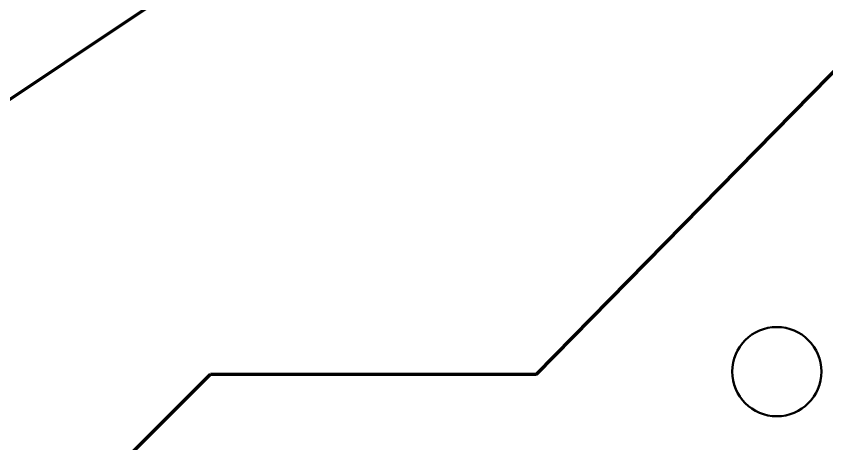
# Model space of a CAD drawing. Header units: millimetres. Extents: x -51 to 50, y -37 to 38.
# Drawn here: x 24.64 to 37.33, y -17.44 to -10.74 of the extents above; entities that cross this region are included whole.
import ezdxf

# ---------------------------------------------------------------- set-up
doc = ezdxf.new("R2010")
doc.units = ezdxf.units.MM
doc.header["$MEASUREMENT"] = 0
doc.layers.add('Camada 1', color=7, linetype='Continuous')

msp = doc.modelspace()

# ---------------------------------------------------------------- linework, layer by layer
at = {"layer": 'Camada 1', "lineweight": 18}
msp.add_open_spline([(-49.8984, -37.3982), (-49.8984, -37.3982), (49.8984, -37.3982), (49.8984, -37.3982), (49.8984, -37.3982), (49.8984, -37.3982), (49.8984, 37.3983), (49.8984, 37.3983), (49.8984, 37.3983), (49.8984, 37.3983), (-49.8984, 37.3983), (-49.8984, 37.3983), (-49.8984, 37.3983), (-49.8984, 37.3983), (-49.8984, -37.3982), (-49.8984, -37.3982)], degree=3, knots=[0, 0, 0, 0, 0.2, 0.2, 0.2, 0.2, 0.4, 0.4, 0.4, 0.4, 0.6, 0.6, 0.6, 0.6, 1, 1, 1, 1], dxfattribs=at)
at = {"layer": 'Camada 1', "lineweight": 80}
for points in [[(32.7854, -16.3473), (32.7854, -16.3473), (39.1033, -9.9078), (39.1033, -9.9078)], [(23.8641, -12.4893), (23.8641, -12.4893), (26.9364, -10.4383), (26.9364, -10.4383)], [(25.1312, -18.8985), (25.1312, -18.8985), (27.6825, -16.3473), (27.6825, -16.3473)], [(27.6825, -16.3473), (27.6825, -16.3473), (32.7854, -16.3473), (32.7854, -16.3473)]]:
    msp.add_open_spline(points, degree=3, dxfattribs=at)
at = {"layer": 'Camada 1', "lineweight": 50}
msp.add_open_spline([(36.5485, -17.0049), (36.9343, -17.0049), (37.247, -16.6922), (37.247, -16.3064), (37.247, -16.3064), (37.247, -15.9206), (36.9343, -15.6079), (36.5485, -15.6079), (36.5485, -15.6079), (36.1627, -15.6079), (35.85, -15.9206), (35.85, -16.3064), (35.85, -16.3064), (35.85, -16.6922), (36.1627, -17.0049), (36.5485, -17.0049)], degree=3, knots=[0, 0, 0, 0, 0.2, 0.2, 0.2, 0.2, 0.4, 0.4, 0.4, 0.4, 0.6, 0.6, 0.6, 0.6, 1, 1, 1, 1], dxfattribs=at)

doc.saveas('drawing.dxf')
